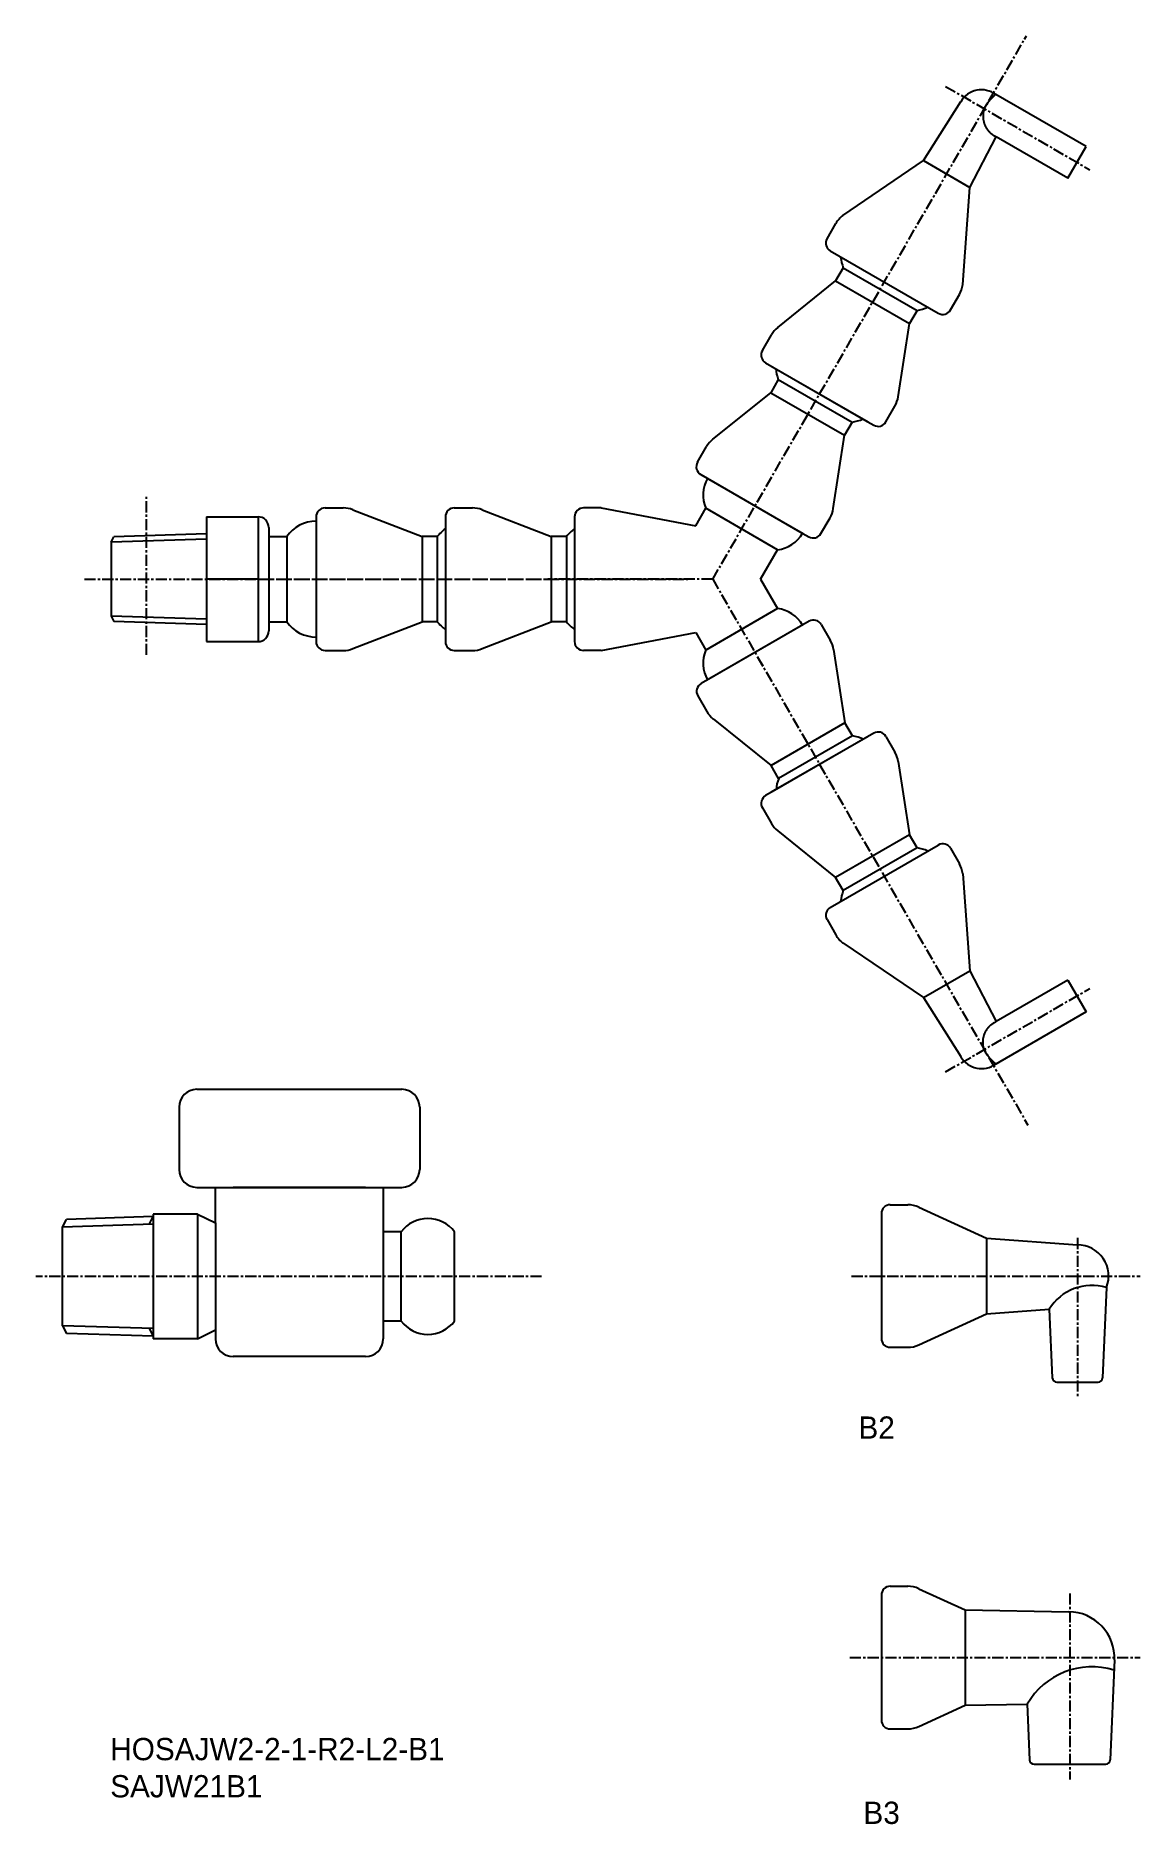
# Model space of a CAD drawing. Extents: x 352 to 476, y 332 to 533.
import ezdxf

# ---------------------------------------------------------------- set-up
doc = ezdxf.new("R2010")
doc.units = 0
doc.linetypes.add('CENTER', pattern=[2, 1.25, -0.25, 0.25, -0.25])
doc.layers.get('0').update_dxf_attribs({"linetype": 'CONTINUOUS'})
doc.layers.add('CENTER', color=1, linetype='CENTER')

msp = doc.modelspace()

# ---------------------------------------------------------------- linework, layer by layer
at = {"color": 7, "linetype": 'CONTINUOUS'}
for p, q in [((469.93, 520.38), (459.53, 526.38)), ((467.88, 516.83), (459.85, 521.47)), ((467.88, 516.83), (469.93, 520.38)), ((415.53, 479.82), (413.53, 479.82)), ((415.53, 479.82), (426.13, 477.82)), ((426.13, 477.82), (427.26, 479.78)), ((435.31, 475.13), (427.26, 479.78)), ((412.53, 478.82), (412.53, 464.82)), ((360.53, 475.98), (360.84, 476.57)), ((360.53, 475.98), (360.53, 467.66)), ((371.21, 476.9), (360.84, 476.57)), ((378.21, 476.62), (380.23, 476.62)), ((433.4, 471.82), (435.31, 475.13)), ((433.4, 471.82), (435.31, 468.52)), ((360.53, 467.66), (360.84, 467.07)), ((435.31, 468.52), (427.26, 463.87)), ((371.21, 466.75), (360.84, 467.07)), ((378.21, 467.02), (380.23, 467.02)), ((415.53, 463.82), (426.13, 465.82)), ((426.13, 465.82), (427.26, 463.87)), ((415.53, 463.82), (413.53, 463.82)), ((467.88, 426.81), (459.85, 422.18)), ((467.88, 426.81), (469.93, 423.26)), ((469.93, 423.26), (459.53, 417.26)), ((370.15, 414.57), (393.15, 414.57)), ((368.15, 412.57), (368.15, 405.57)), ((395.15, 412.57), (395.15, 405.57)), ((370.15, 403.57), (393.15, 403.57)), ((372.23, 399.57), (372.23, 403.57)), ((389.07, 403.57), (374.23, 403.57)), ((391.07, 403.57), (391.07, 386.57)), ((355.07, 399.11), (355.52, 399.98)), ((365.23, 400.28), (355.52, 399.98)), ((365.23, 400.57), (365.23, 386.57)), ((370.23, 400.57), (365.23, 400.57)), ((370.23, 400.57), (370.23, 386.57)), ((370.23, 400.57), (372.23, 399.57)), ((372.23, 399.57), (372.23, 387.57)), ((355.07, 388.04), (355.07, 399.11)), ((393.07, 398.57), (391.07, 398.57)), ((393.07, 388.57), (393.07, 398.57)), ((399.07, 388.57), (399.07, 398.57)), ((355.07, 388.04), (355.52, 387.17)), ((370.23, 386.57), (372.23, 387.57)), ((372.23, 387.57), (372.23, 386.57)), ((393.07, 388.57), (391.07, 388.57)), ((365.23, 386.87), (355.52, 387.17)), ((370.23, 386.57), (365.23, 386.57)), ((389.07, 384.57), (374.23, 384.57))]:
    msp.add_line(p, q, dxfattribs=at)
for p, q in [((451.69, 518.79), (455.89, 525.41)), ((456.88, 515.79), (459.85, 521.47)), ((442.65, 512.65), (451.69, 518.79)), ((451.69, 518.79), (456.88, 515.79)), ((456.09, 504.89), (456.88, 515.79)), ((440.86, 510.03), (441.85, 511.75)), ((441.22, 508.67), (453.35, 501.67)), ((441.22, 508.67), (453.35, 501.67)), ((441.22, 508.67), (453.35, 501.67)), ((441.22, 508.67), (453.35, 501.67)), ((442.68, 506.76), (441.83, 505.29)), ((442.68, 506.76), (450.97, 501.98)), ((442.68, 506.76), (450.97, 501.98)), ((435.34, 500.08), (441.83, 505.29)), ((441.83, 505.29), (450.12, 500.5)), ((450.97, 501.98), (450.12, 500.5)), ((454.71, 502.03), (455.71, 503.75)), ((448.85, 492.28), (450.12, 500.5)), ((433.61, 497.47), (434.62, 499.24)), ((433.97, 496.11), (445.1, 489.68)), ((435.39, 494.22), (434.54, 492.75)), ((434.6, 495.74), (445.47, 489.47)), ((435.39, 494.22), (443.68, 489.44)), ((435.39, 494.22), (443.68, 489.44)), ((428.06, 487.54), (434.54, 492.75)), ((434.54, 492.75), (442.83, 487.97)), ((447.46, 489.47), (448.48, 491.24)), ((441.56, 479.74), (442.83, 487.97)), ((443.68, 489.44), (442.83, 487.97)), ((445.1, 489.68), (446.1, 489.11)), ((426.32, 484.94), (427.34, 486.7)), ((426.69, 483.57), (437.82, 477.14)), ((427.32, 483.21), (438.18, 476.93)), ((384.53, 479.82), (386.57, 479.82)), ((399.03, 479.82), (401.07, 479.82)), ((371.21, 478.82), (371.21, 464.82)), ((371.21, 478.82), (371.21, 464.82)), ((371.21, 478.82), (377.01, 478.82)), ((377.01, 478.82), (377.01, 464.82)), ((383.53, 478.82), (383.53, 465.97)), ((383.53, 478.1), (383.53, 465.55)), ((387.66, 479.62), (395.41, 476.61)), ((398.03, 478.82), (398.03, 465.97)), ((398.03, 478.1), (398.03, 465.55)), ((402.16, 479.62), (409.91, 476.61)), ((440.18, 476.94), (441.2, 478.7)), ((378.21, 477.62), (378.21, 466.02)), ((380.23, 476.62), (380.23, 467.02)), ((395.41, 476.61), (395.41, 467.04)), ((397.11, 476.61), (395.41, 476.61)), ((397.11, 476.61), (397.11, 467.04)), ((397.11, 476.61), (397.11, 467.04)), ((409.91, 476.61), (409.91, 467.04)), ((411.61, 476.61), (409.91, 476.61)), ((411.61, 476.61), (411.61, 467.04)), ((411.61, 476.61), (411.61, 467.04)), ((437.82, 477.14), (438.81, 476.57)), ((377.01, 471.82), (371.21, 471.82)), ((383.53, 465.97), (383.53, 464.82)), ((387.66, 464.03), (395.41, 467.04)), ((397.11, 467.04), (395.41, 467.04)), ((398.03, 465.97), (398.03, 464.82)), ((402.16, 464.03), (409.91, 467.04)), ((411.61, 467.04), (409.91, 467.04)), ((438.22, 466.73), (427.35, 460.46)), ((438.85, 467.1), (427.71, 460.67)), ((440.21, 466.73), (441.23, 464.96)), ((371.21, 464.82), (377.01, 464.82)), ((384.53, 463.82), (386.57, 463.82)), ((399.03, 463.82), (401.07, 463.82)), ((441.6, 463.92), (442.87, 455.7)), ((427.71, 460.67), (426.72, 460.1)), ((426.36, 458.73), (427.37, 456.96)), ((428.09, 456.13), (434.58, 450.91)), ((442.87, 455.7), (434.58, 450.91)), ((443.72, 454.23), (442.87, 455.7)), ((445.47, 454.17), (434.6, 447.9)), ((446.1, 454.54), (434.96, 448.11)), ((443.72, 454.23), (435.43, 449.44)), ((443.72, 454.23), (435.43, 449.44)), ((447.46, 454.17), (448.48, 452.41)), ((435.43, 449.44), (434.58, 450.91)), ((448.85, 451.37), (450.12, 443.14)), ((434.96, 448.11), (433.97, 447.54)), ((433.61, 446.17), (434.62, 444.41)), ((435.34, 443.57), (441.83, 438.36)), ((441.22, 434.98), (453.35, 441.98)), ((441.22, 434.98), (453.35, 441.98)), ((441.22, 434.98), (453.35, 441.98)), ((441.22, 434.98), (453.35, 441.98)), ((450.12, 443.14), (441.83, 438.36)), ((450.97, 441.67), (442.68, 436.89)), ((450.97, 441.67), (442.68, 436.89)), ((450.97, 441.67), (450.12, 443.14)), ((454.71, 441.62), (455.71, 439.89)), ((442.68, 436.89), (441.83, 438.36)), ((456.09, 438.76), (456.88, 427.86)), ((440.86, 433.62), (441.85, 431.89)), ((442.65, 431), (451.69, 424.86)), ((451.69, 424.86), (456.88, 427.86)), ((456.88, 427.86), (459.85, 422.18)), ((451.69, 424.86), (455.89, 418.24)), ((447.96, 401.62), (449.91, 401.62)), ((446.96, 400.62), (446.96, 386.62)), ((446.96, 400.62), (446.96, 386.62)), ((446.96, 400.62), (446.96, 386.62)), ((446.96, 400.62), (446.96, 386.62)), ((446.96, 400.62), (446.96, 386.62)), ((446.96, 400.62), (446.96, 386.62)), ((451.16, 401.35), (458.76, 397.87)), ((458.76, 397.87), (468.96, 397.12)), ((458.76, 397.87), (458.76, 389.37)), ((472.21, 392.32), (471.78, 382.2)), ((451.16, 385.9), (458.76, 389.37)), ((458.76, 389.37), (465.78, 389.89)), ((465.78, 389.89), (466.14, 382.2)), ((447.96, 385.62), (449.91, 385.62)), ((466.64, 381.72), (471.28, 381.72)), ((446.96, 357.8), (446.96, 343.8)), ((446.96, 357.8), (446.96, 343.8)), ((446.96, 357.8), (446.96, 343.8)), ((446.96, 357.8), (446.96, 343.8)), ((446.96, 357.8), (446.96, 343.8)), ((446.96, 357.8), (446.96, 343.8)), ((446.96, 357.8), (446.96, 343.8)), ((447.96, 358.8), (449.91, 358.8)), ((451.16, 358.53), (456.36, 356.15)), ((456.36, 356.15), (468, 355.95)), ((456.36, 356.15), (456.36, 345.45)), ((473.11, 350.53), (472.63, 339.33)), ((451.16, 343.07), (456.36, 345.45)), ((456.36, 345.45), (463.33, 345.57)), ((463.33, 345.57), (463.59, 339.33)), ((447.96, 342.8), (449.91, 342.8)), ((464.09, 338.85), (472.13, 338.85))]:
    msp.add_line(p, q)
at = {"color": 3, "linetype": 'CONTINUOUS'}
for p, q in [((371.21, 476.32), (360.53, 475.98)), ((371.21, 467.33), (360.53, 467.66)), ((365.23, 399.43), (355.07, 399.11)), ((364.78, 399.41), (365.23, 400.28)), ((365.23, 387.72), (355.07, 388.04)), ((364.78, 387.74), (365.23, 386.87))]:
    msp.add_line(p, q, dxfattribs=at)
at = {"color": 1, "linetype": 'CENTER'}
msp.add_line((468.96, 397.9), (468.96, 379.92), dxfattribs=at)
at = {"color": 7}
for points in [[(459.78, 526.22, 0), (459.76, 526.2, 0), (459.75, 526.18, 0), (459.73, 526.16, 0), (459.71, 526.15, 0), (459.69, 526.13, 0), (459.67, 526.11, 0), (459.65, 526.09, 0), (459.63, 526.07, 0), (459.61, 526.05, 0), (459.59, 526.03, 0), (459.57, 526.02, 0), (459.55, 526, 0), (459.53, 525.98, 0), (459.51, 525.96, 0), (459.49, 525.94, 0), (459.47, 525.92, 0), (459.45, 525.91, 0), (459.43, 525.89, 0), (459.42, 525.87, 0), (459.4, 525.85, 0), (459.38, 525.83, 0), (459.36, 525.81, 0), (459.34, 525.79, 0), (459.32, 525.77, 0), (459.3, 525.76, 0), (459.28, 525.74, 0), (459.27, 525.72, 0), (459.25, 525.7, 0), (459.23, 525.68, 0), (459.21, 525.66, 0), (459.19, 525.64, 0), (459.18, 525.62, 0), (459.16, 525.6, 0), (459.14, 525.58, 0), (459.12, 525.56, 0), (459.1, 525.55, 0), (459.09, 525.53, 0), (459.07, 525.51, 0), (459.05, 525.49, 0), (459.04, 525.47, 0), (459.02, 525.45, 0), (459, 525.43, 0), (458.99, 525.41, 0), (458.97, 525.39, 0), (458.95, 525.37, 0), (458.94, 525.35, 0), (458.92, 525.33, 0), (458.91, 525.31, 0), (458.89, 525.29, 0), (458.88, 525.27, 0), (458.86, 525.25, 0), (458.84, 525.22, 0), (458.83, 525.2, 0), (458.81, 525.18, 0), (458.8, 525.16, 0), (458.79, 525.14, 0), (458.77, 525.12, 0), (458.76, 525.1, 0), (458.74, 525.08, 0), (458.73, 525.06, 0), (458.72, 525.03, 0), (458.7, 525.01, 0), (458.69, 524.99, 0), (458.68, 524.97, 0), (458.67, 524.95, 0), (458.65, 524.93, 0), (458.64, 524.9, 0), (458.63, 524.88, 0), (458.62, 524.86, 0), (458.61, 524.84, 0), (458.6, 524.81, 0), (458.59, 524.79, 0), (458.57, 524.77, 0), (458.56, 524.74, 0), (458.55, 524.72, 0), (458.54, 524.7, 0), (458.53, 524.67, 0), (458.53, 524.65, 0), (458.52, 524.63, 0), (458.51, 524.6, 0), (458.5, 524.58, 0), (458.49, 524.56, 0), (458.48, 524.53, 0), (458.47, 524.51, 0), (458.47, 524.48, 0), (458.46, 524.46, 0), (458.45, 524.43, 0), (458.45, 524.41, 0), (458.44, 524.38, 0), (458.43, 524.36, 0), (458.43, 524.33, 0), (458.42, 524.31, 0), (458.42, 524.28, 0), (458.41, 524.26, 0), (458.41, 524.23, 0), (458.4, 524.21, 0), (458.4, 524.18, 0), (458.39, 524.16, 0), (458.39, 524.13, 0), (458.39, 524.1, 0), (458.38, 524.08, 0), (458.38, 524.05, 0), (458.38, 524.03, 0), (458.38, 524, 0), (458.37, 523.97, 0), (458.37, 523.95, 0), (458.37, 523.92, 0), (458.37, 523.9, 0), (458.37, 523.87, 0), (458.37, 523.84, 0), (458.37, 523.82, 0), (458.37, 523.79, 0), (458.37, 523.76, 0), (458.37, 523.74, 0), (458.37, 523.71, 0), (458.37, 523.68, 0), (458.37, 523.66, 0), (458.37, 523.63, 0), (458.37, 523.6, 0), (458.38, 523.58, 0), (458.38, 523.55, 0), (458.38, 523.53, 0), (458.38, 523.5, 0), (458.39, 523.47, 0), (458.39, 523.45, 0), (458.39, 523.42, 0), (458.4, 523.39, 0), (458.4, 523.37, 0), (458.41, 523.34, 0), (458.41, 523.31, 0), (458.42, 523.29, 0), (458.42, 523.26, 0), (458.43, 523.24, 0), (458.43, 523.21, 0), (458.44, 523.18, 0), (458.44, 523.16, 0), (458.45, 523.13, 0), (458.46, 523.11, 0), (458.46, 523.08, 0), (458.47, 523.06, 0), (458.48, 523.03, 0), (458.49, 523.01, 0), (458.49, 522.98, 0), (458.5, 522.96, 0), (458.51, 522.93, 0), (458.52, 522.9, 0), (458.53, 522.88, 0), (458.54, 522.86, 0), (458.55, 522.83, 0), (458.56, 522.81, 0), (458.57, 522.78, 0), (458.58, 522.76, 0), (458.59, 522.73, 0), (458.6, 522.71, 0), (458.61, 522.69, 0), (458.62, 522.66, 0), (458.63, 522.64, 0), (458.65, 522.61, 0), (458.66, 522.59, 0), (458.67, 522.57, 0), (458.68, 522.54, 0), (458.7, 522.52, 0), (458.71, 522.5, 0), (458.72, 522.48, 0), (458.74, 522.45, 0), (458.75, 522.43, 0), (458.76, 522.41, 0), (458.78, 522.39, 0), (458.79, 522.36, 0), (458.81, 522.34, 0), (458.82, 522.32, 0), (458.84, 522.3, 0), (458.85, 522.28, 0), (458.87, 522.26, 0), (458.88, 522.24, 0), (458.9, 522.22, 0), (458.92, 522.19, 0), (458.93, 522.17, 0), (458.95, 522.15, 0), (458.97, 522.13, 0), (458.98, 522.11, 0), (459, 522.09, 0), (459.02, 522.07, 0), (459.04, 522.06, 0), (459.05, 522.04, 0), (459.07, 522.02, 0), (459.09, 522, 0), (459.11, 521.98, 0), (459.13, 521.96, 0), (459.14, 521.94, 0), (459.16, 521.93, 0), (459.18, 521.91, 0), (459.2, 521.89, 0), (459.22, 521.87, 0), (459.24, 521.86, 0), (459.26, 521.84, 0), (459.28, 521.82, 0), (459.3, 521.81, 0), (459.32, 521.79, 0), (459.34, 521.78, 0), (459.36, 521.76, 0), (459.38, 521.74, 0), (459.4, 521.73, 0), (459.42, 521.72, 0), (459.45, 521.7, 0), (459.47, 521.69, 0), (459.49, 521.67, 0), (459.51, 521.66, 0), (459.53, 521.64, 0), (459.55, 521.63, 0), (459.58, 521.62, 0), (459.6, 521.6, 0), (459.62, 521.59, 0), (459.64, 521.58, 0), (459.67, 521.57, 0), (459.69, 521.55, 0), (459.71, 521.54, 0), (459.73, 521.53, 0), (459.76, 521.52, 0), (459.78, 521.5, 0), (459.8, 521.49, 0), (459.82, 521.48, 0), (459.85, 521.47, 0)], [(459.78, 417.43, 0), (459.76, 417.45, 0), (459.75, 417.46, 0), (459.73, 417.48, 0), (459.71, 417.5, 0), (459.69, 417.52, 0), (459.67, 417.54, 0), (459.65, 417.56, 0), (459.63, 417.57, 0), (459.61, 417.59, 0), (459.59, 417.61, 0), (459.57, 417.63, 0), (459.55, 417.65, 0), (459.53, 417.67, 0), (459.51, 417.68, 0), (459.49, 417.7, 0), (459.47, 417.72, 0), (459.45, 417.74, 0), (459.43, 417.76, 0), (459.42, 417.78, 0), (459.4, 417.8, 0), (459.38, 417.82, 0), (459.36, 417.83, 0), (459.34, 417.85, 0), (459.32, 417.87, 0), (459.3, 417.89, 0), (459.28, 417.91, 0), (459.27, 417.93, 0), (459.25, 417.95, 0), (459.23, 417.97, 0), (459.21, 417.99, 0), (459.19, 418.01, 0), (459.18, 418.02, 0), (459.16, 418.04, 0), (459.14, 418.06, 0), (459.12, 418.08, 0), (459.1, 418.1, 0), (459.09, 418.12, 0), (459.07, 418.14, 0), (459.05, 418.16, 0), (459.04, 418.18, 0), (459.02, 418.2, 0), (459, 418.22, 0), (458.99, 418.24, 0), (458.97, 418.26, 0), (458.95, 418.28, 0), (458.94, 418.3, 0), (458.92, 418.32, 0), (458.91, 418.34, 0), (458.89, 418.36, 0), (458.88, 418.38, 0), (458.86, 418.4, 0), (458.84, 418.42, 0), (458.83, 418.44, 0), (458.81, 418.46, 0), (458.8, 418.48, 0), (458.79, 418.51, 0), (458.77, 418.53, 0), (458.76, 418.55, 0), (458.74, 418.57, 0), (458.73, 418.59, 0), (458.72, 418.61, 0), (458.7, 418.63, 0), (458.69, 418.66, 0), (458.68, 418.68, 0), (458.67, 418.7, 0), (458.65, 418.72, 0), (458.64, 418.74, 0), (458.63, 418.77, 0), (458.62, 418.79, 0), (458.61, 418.81, 0), (458.6, 418.83, 0), (458.59, 418.86, 0), (458.57, 418.88, 0), (458.56, 418.9, 0), (458.55, 418.93, 0), (458.54, 418.95, 0), (458.53, 418.97, 0), (458.53, 419, 0), (458.52, 419.02, 0), (458.51, 419.04, 0), (458.5, 419.07, 0), (458.49, 419.09, 0), (458.48, 419.12, 0), (458.47, 419.14, 0), (458.47, 419.16, 0), (458.46, 419.19, 0), (458.45, 419.21, 0), (458.45, 419.24, 0), (458.44, 419.26, 0), (458.43, 419.29, 0), (458.43, 419.31, 0), (458.42, 419.34, 0), (458.42, 419.36, 0), (458.41, 419.39, 0), (458.41, 419.41, 0), (458.4, 419.44, 0), (458.4, 419.47, 0), (458.39, 419.49, 0), (458.39, 419.52, 0), (458.39, 419.54, 0), (458.38, 419.57, 0), (458.38, 419.59, 0), (458.38, 419.62, 0), (458.38, 419.65, 0), (458.37, 419.67, 0), (458.37, 419.7, 0), (458.37, 419.73, 0), (458.37, 419.75, 0), (458.37, 419.78, 0), (458.37, 419.8, 0), (458.37, 419.83, 0), (458.37, 419.86, 0), (458.37, 419.88, 0), (458.37, 419.91, 0), (458.37, 419.94, 0), (458.37, 419.96, 0), (458.37, 419.99, 0), (458.37, 420.02, 0), (458.37, 420.04, 0), (458.38, 420.07, 0), (458.38, 420.09, 0), (458.38, 420.12, 0), (458.38, 420.15, 0), (458.39, 420.17, 0), (458.39, 420.2, 0), (458.39, 420.23, 0), (458.4, 420.25, 0), (458.4, 420.28, 0), (458.41, 420.31, 0), (458.41, 420.33, 0), (458.42, 420.36, 0), (458.42, 420.38, 0), (458.43, 420.41, 0), (458.43, 420.44, 0), (458.44, 420.46, 0), (458.44, 420.49, 0), (458.45, 420.51, 0), (458.46, 420.54, 0), (458.46, 420.57, 0), (458.47, 420.59, 0), (458.48, 420.62, 0), (458.49, 420.64, 0), (458.49, 420.67, 0), (458.5, 420.69, 0), (458.51, 420.72, 0), (458.52, 420.74, 0), (458.53, 420.77, 0), (458.54, 420.79, 0), (458.55, 420.82, 0), (458.56, 420.84, 0), (458.57, 420.86, 0), (458.58, 420.89, 0), (458.59, 420.91, 0), (458.6, 420.94, 0), (458.61, 420.96, 0), (458.62, 420.99, 0), (458.63, 421.01, 0), (458.65, 421.03, 0), (458.66, 421.06, 0), (458.67, 421.08, 0), (458.68, 421.1, 0), (458.7, 421.13, 0), (458.71, 421.15, 0), (458.72, 421.17, 0), (458.74, 421.19, 0), (458.75, 421.22, 0), (458.76, 421.24, 0), (458.78, 421.26, 0), (458.79, 421.28, 0), (458.81, 421.3, 0), (458.82, 421.33, 0), (458.84, 421.35, 0), (458.85, 421.37, 0), (458.87, 421.39, 0), (458.88, 421.41, 0), (458.9, 421.43, 0), (458.92, 421.45, 0), (458.93, 421.47, 0), (458.95, 421.49, 0), (458.97, 421.51, 0), (458.98, 421.53, 0), (459, 421.55, 0), (459.02, 421.57, 0), (459.04, 421.59, 0), (459.05, 421.61, 0), (459.07, 421.63, 0), (459.09, 421.65, 0), (459.11, 421.67, 0), (459.13, 421.68, 0), (459.14, 421.7, 0), (459.16, 421.72, 0), (459.18, 421.74, 0), (459.2, 421.76, 0), (459.22, 421.77, 0), (459.24, 421.79, 0), (459.26, 421.81, 0), (459.28, 421.82, 0), (459.3, 421.84, 0), (459.32, 421.86, 0), (459.34, 421.87, 0), (459.36, 421.89, 0), (459.38, 421.9, 0), (459.4, 421.92, 0), (459.42, 421.93, 0), (459.45, 421.95, 0), (459.47, 421.96, 0), (459.49, 421.97, 0), (459.51, 421.99, 0), (459.53, 422, 0), (459.55, 422.02, 0), (459.58, 422.03, 0), (459.6, 422.04, 0), (459.62, 422.06, 0), (459.64, 422.07, 0), (459.67, 422.08, 0), (459.69, 422.09, 0), (459.71, 422.11, 0), (459.73, 422.12, 0), (459.76, 422.13, 0), (459.78, 422.14, 0), (459.8, 422.15, 0), (459.82, 422.17, 0), (459.85, 422.18, 0)]]:
    msp.add_polyline3d(points, dxfattribs=at)
at = {"color": 7, "linetype": 'CONTINUOUS'}
for centre, radius, start, end in [((458.2, 524.07), 2.67, 53.5652, 150), ((446.92, 508.42), 4.55, 185.4351, 201.4281), ((450.29, 506.48), 4.55, 278.5719, 294.5649), ((439.63, 495.89), 4.55, 185.4351, 201.4281), ((443, 493.94), 4.55, 278.5719, 294.5649), ((430.71, 481.25), 3.75, 150, 203.1301), ((413.53, 478.82), 1, 90, 180), ((383.53, 474.27), 4.05, 90, 144.5107), ((400.67, 473.77), 4.55, 125.4351, 141.4281), ((415.17, 473.77), 4.55, 125.4351, 141.4281), ((434.86, 478.85), 3.75, 276.8699, 330), ((434.86, 464.8), 3.75, 30, 83.1301), ((383.53, 469.38), 4.05, 215.4893, 270), ((400.67, 469.88), 4.55, 218.5719, 234.5649), ((415.17, 469.88), 4.55, 218.5719, 234.5649), ((413.53, 464.82), 1, 180, 270), ((430.71, 462.4), 3.75, 156.8699, 210), ((443.04, 449.73), 4.55, 65.4351, 81.4281), ((439.67, 447.78), 4.55, 158.5719, 174.5649), ((450.29, 437.17), 4.55, 65.4351, 81.4281), ((446.92, 435.22), 4.55, 158.5719, 174.5649), ((458.2, 419.57), 2.67, 210, 306.4348), ((370.15, 412.57), 2, 90, 180), ((393.15, 412.57), 2, 0, 90), ((370.15, 405.57), 2, 180, 270), ((393.15, 405.57), 2, 270, 0), ((396.07, 396.32), 3.75, 36.8699, 143.1301), ((396.07, 390.82), 3.75, 216.8699, 323.1301), ((374.23, 386.57), 2, 180, 270), ((389.07, 386.57), 2, 270, 0)]:
    msp.add_arc(centre, radius, start, end, dxfattribs=at)
for centre, radius, start, end in [((444.45, 510.25), 3, 126.9109, 150), ((441.72, 509.53), 1, 150, 240), ((453.11, 505.25), 3, 330, 353.0389), ((453.85, 502.53), 1, 240, 330), ((437.22, 497.74), 3, 128.7832, 150), ((434.47, 496.97), 1, 150, 240), ((445.88, 492.74), 3, 330, 351.2168), ((446.6, 489.97), 1, 240, 330), ((429.94, 485.2), 3, 128.7832, 150), ((427.19, 484.44), 1, 150, 240), ((384.53, 478.82), 1, 90, 180), ((386.57, 476.82), 3, 68.7832, 90), ((399.03, 478.82), 1, 90, 180), ((401.07, 476.82), 3, 68.7832, 90), ((438.6, 480.2), 3, 330, 351.2168), ((377.01, 477.62), 1.2, 0, 90), ((439.31, 477.44), 1, 240, 330), ((377.01, 466.02), 1.2, 270, 0), ((439.35, 466.23), 1, 30, 120), ((384.53, 464.82), 1, 180, 270), ((386.57, 466.82), 3, 270, 291.2168), ((399.03, 464.82), 1, 180, 270), ((401.07, 466.82), 3, 270, 291.2168), ((438.63, 463.46), 3, 8.7832, 30), ((427.22, 459.23), 1, 120, 210), ((429.97, 458.46), 3, 210, 231.2168), ((446.6, 453.67), 1, 30, 120), ((445.88, 450.91), 3, 8.7832, 30), ((434.47, 446.67), 1, 120, 210), ((437.22, 445.91), 3, 210, 231.2168), ((453.85, 441.12), 1, 30, 120), ((453.11, 438.39), 3, 6.9611, 30), ((441.72, 434.12), 1, 120, 210), ((444.45, 433.39), 3, 210, 233.0891), ((447.96, 400.62), 1, 90, 180), ((449.91, 398.62), 3, 65.4246, 90), ((468.96, 393.62), 3.5, 338.1963, 90), ((470.59, 386.9), 5.67, 73.3329, 148.1091), ((447.96, 386.62), 1, 180, 270), ((449.91, 388.62), 3, 270, 294.5754), ((466.64, 382.22), 0.5, 182.7006, 270), ((471.28, 382.22), 0.5, 270, 357.5712), ((447.96, 357.8), 1, 90, 180), ((449.91, 355.8), 3, 65.4246, 90), ((467.92, 350.75), 5.2, 357.5527, 89.0253), ((470.59, 341.36), 8.4, 72.8537, 149.8875), ((447.96, 343.8), 1, 180, 270), ((449.91, 345.8), 3, 270, 294.5754), ((464.09, 339.35), 0.5, 182.4473, 270), ((472.13, 339.35), 0.5, 270, 357.5527)]:
    msp.add_arc(centre, radius, start, end)
at = {"layer": 'CENTER', "color": 1, "linetype": 'CENTER'}
for p, q in [((428.03, 471.82), (463.24, 532.8)), ((454.17, 527.12), (470.35, 517.77)), ((364.5, 463.32), (364.5, 481.3)), ((357.53, 471.82), (392.67, 471.82)), ((377.06, 471.82), (410.74, 471.82)), ((391.56, 471.82), (425.24, 471.82)), ((428.03, 471.82), (409.53, 471.82)), ((428.03, 471.82), (463.4, 410.56)), ((428.03, 471.82), (435.78, 458.4)), ((454.17, 416.53), (470.35, 425.88)), ((408.83, 393.57), (352.07, 393.57))]:
    msp.add_line(p, q, dxfattribs=at)
at = {"layer": 'CENTER', "linetype": 'CENTER'}
for p, q in [((443.62, 393.62), (476.01, 393.62)), ((468.11, 358), (468.11, 337.11)), ((443.41, 350.8), (476.01, 350.8))]:
    msp.add_line(p, q, dxfattribs=at)

# ---------------------------------------------------------------- texts
at = {"color": 7, "linetype": 'CONTINUOUS'}
for s, p in [('B2', (444.38, 375.36)), ('HOSAJW2-2-1-R2-L2-B1', (360.42, 339.28)), ('SAJW21B1', (360.42, 335.11)), ('B3', (444.94, 332.13))]:
    msp.add_text(s, height=2.5, dxfattribs=at).set_placement(p)

doc.saveas('drawing.dxf')
